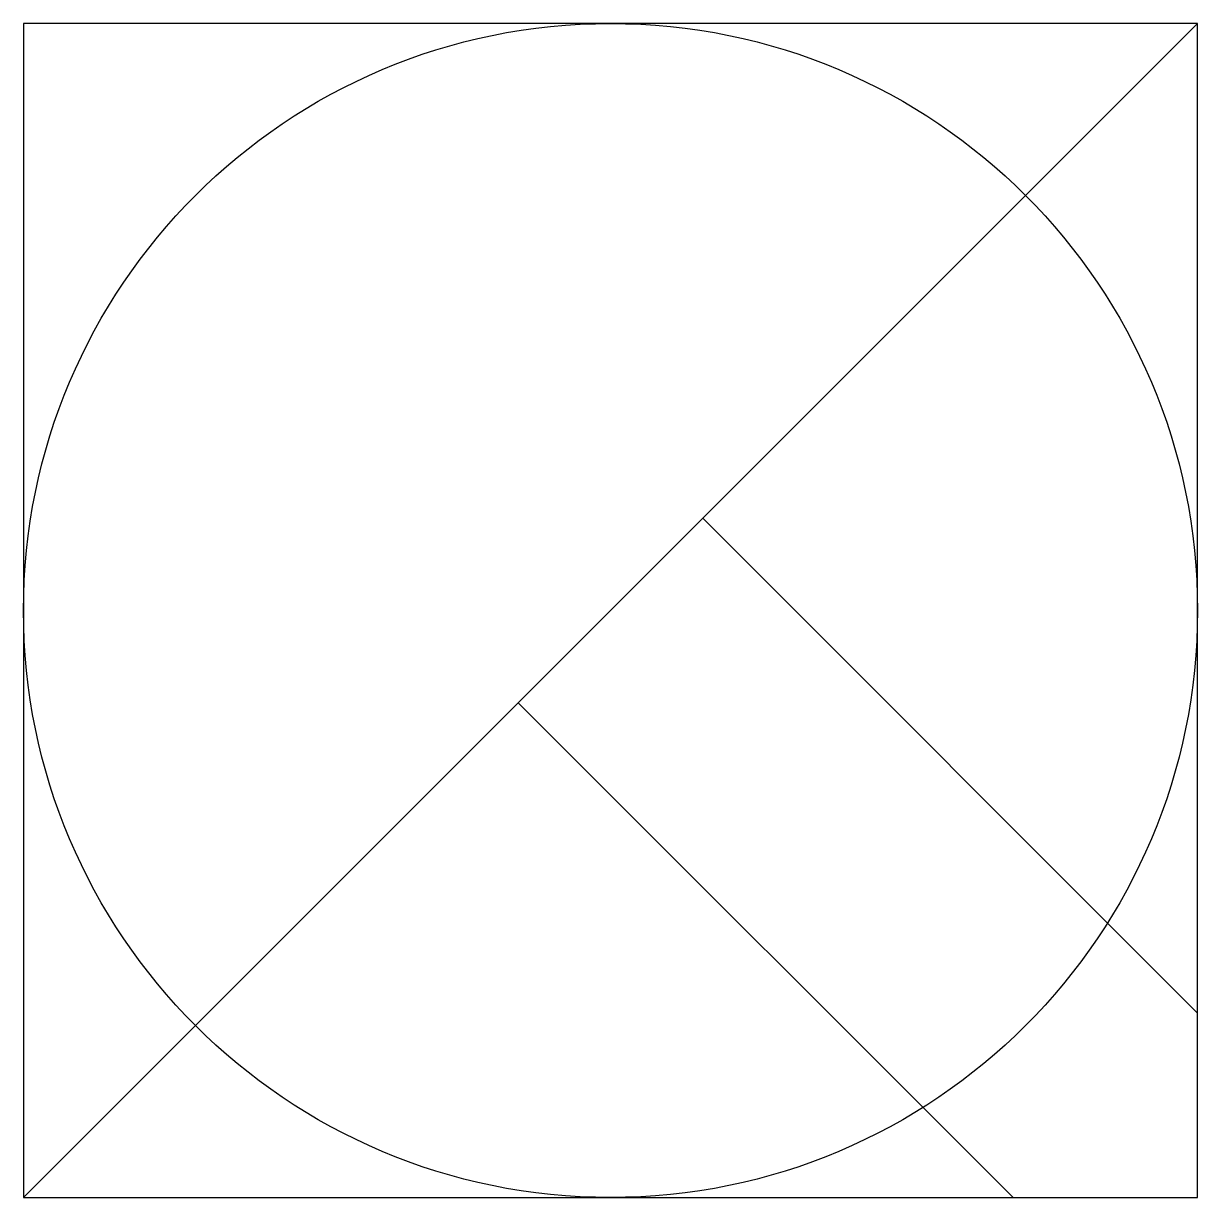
# Model space of a CAD drawing. Extents: x -1.12 to 1.12, y 0 to 2.25.
import ezdxf

# ---------------------------------------------------------------- set-up
doc = ezdxf.new("R2010")
doc.units = 0

msp = doc.modelspace()

# ---------------------------------------------------------------- linework, layer by layer
for p, q in [((-1.125, 0), (1.125, 2.25)), ((0.1768, 1.3018), (1.125, 0.3536)), ((-0.1768, 0.9482), (0.7714, 0))]:
    msp.add_line(p, q)
msp.add_lwpolyline([(-1.125, 0), (1.125, 0), (1.125, 2.25), (-1.125, 2.25)], close=True)
msp.add_circle((0, 1.125), 1.125)

doc.saveas('drawing.dxf')
